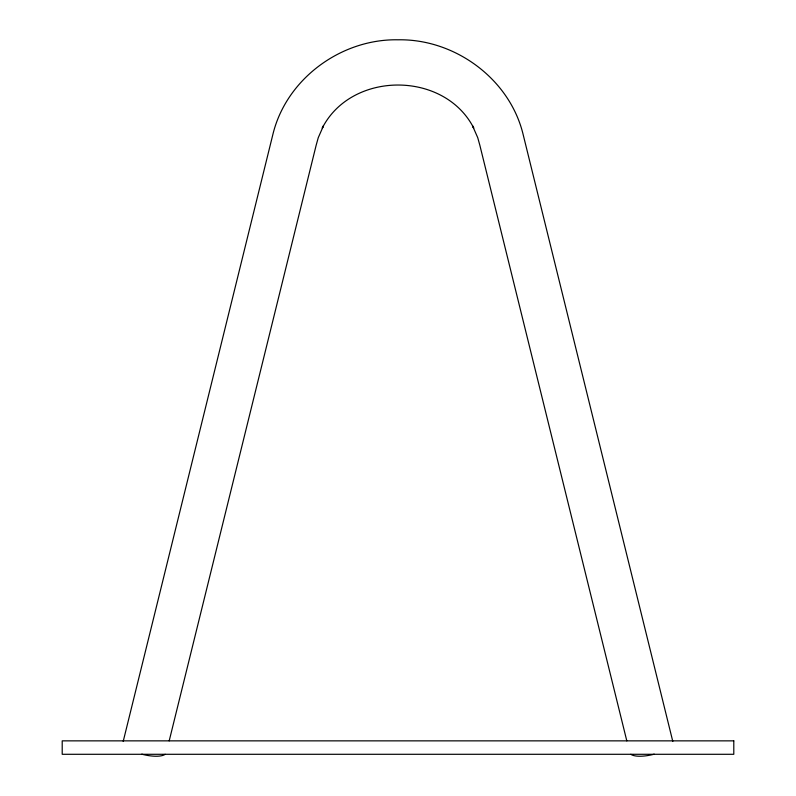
<?xml version="1.0" encoding="UTF-8"?>
<svg xmlns="http://www.w3.org/2000/svg" width="796" height="796" viewBox="0 0 796 796"><rect width="100%" height="100%" fill="white"/><g stroke="black" fill="none" stroke-linecap="round" stroke-linejoin="round"><path stroke-width="1.19" d="M123.201 741.434L273.147 133.35C287.058 78.257 341.603 38.725 398 39.8C454.397 38.725 508.942 78.257 522.853 133.35L672.799 741.434M169.19 740.877L316.151 145.28L318.261 137.688L323.455 125.848L322.241 128.116C351.534 70.675 444.466 70.675 473.759 128.116L472.545 125.848L477.739 137.688L479.849 145.28L626.81 740.877M654.242 754.18A22.387 7.512 -13.9 0 1 630.82 754.29M165.18 754.29A22.387 7.512 13.9 0 1 141.758 754.18M733.793 740.857L62.207 740.857L62.207 754.29L733.793 754.29L733.793 740.857"/></g></svg>
